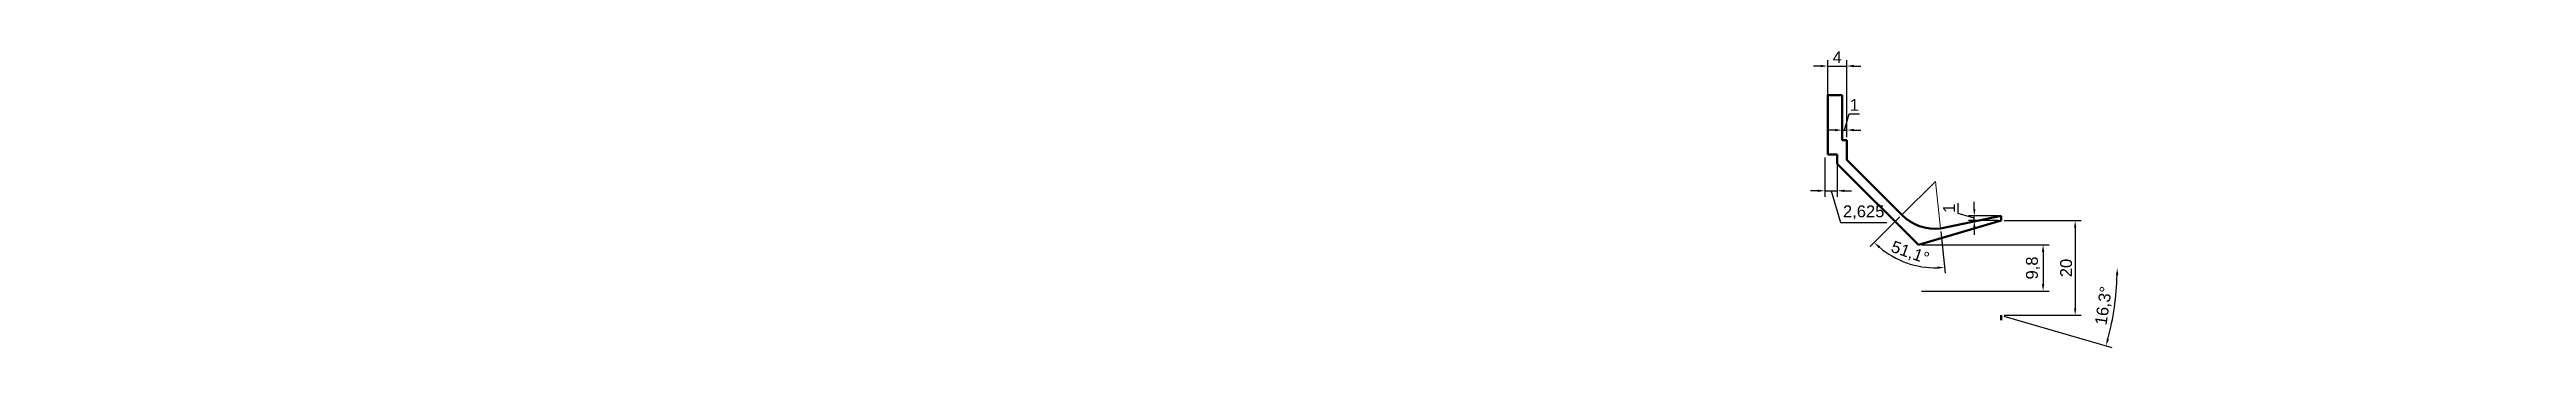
# Model space of a CAD drawing. Header units: millimetres. Extents: x -28 to 494, y -7 to 56.
import ezdxf

# ---------------------------------------------------------------- set-up
doc = ezdxf.new("R2010")
doc.units = ezdxf.units.MM
doc.header["$MEASUREMENT"] = 0
doc.layers.get('0').update_dxf_attribs({"color": 3, "lineweight": 50})
doc.layers.add('cotas', color=7, linetype='Continuous', lineweight=15)
doc.styles.get("Standard").update_dxf_attribs({"font": 'Arial.ttf'})
doc.dimstyles.new('ISO-25', dxfattribs={"dimtxt": 2.5, "dimasz": 1.5, "dimexe": 1.25, "dimexo": 0.625, "dimtad": 1, "dimdec": 3, "dimtxsty": 'Standard', "dimcen": 0, "dimadec": 1, "dimazin": 0, "dimtfac": 1, "dimtdec": 3, "dimtmove": 0, "dimatfit": 3, "dimfxl": 1, "dimarcsym": 0})

# ---------------------------------------------------------------- blocks, each defined once
blk = doc.blocks.new('*D2')
at = {"layer": 'cotas', "color": 0, "lineweight": -2, "transparency": 16777216}
for p, q in [((366.19, 14.32), (393.11, 14.32)), ((391.86, 12.82), (391.86, 6.02)), ((366.19, 4.52), (393.11, 4.52))]:
    blk.add_line(p, q, dxfattribs=at)
at = {"layer": 'cotas', "color": 0, "transparency": 16777216}
for points in [[(391.61, 12.82), (392.11, 12.82), (391.86, 14.32)], [(391.61, 6.02), (392.11, 6.02), (391.86, 4.52)]]:
    blk.add_solid(points, dxfattribs=at)
at = {"layer": 'Defpoints', "color": 0, "transparency": 16777216}
for p in [(365.56, 14.32), (365.56, 4.52), (391.86, 4.52)]:
    blk.add_point(p, dxfattribs=at)
at = {"layer": 'cotas', "color": 0, "transparency": 16777216, "insert": (389.74, 9.42), "char_height": 2.5, "attachment_point": 5, "rotation": 90}
blk.add_mtext('9,8', dxfattribs=at)
blk = doc.blocks.new('*D3')
at = {"layer": 'cotas', "color": 0, "lineweight": -2, "transparency": 16777216}
for p, q in [((383.63, 19.42), (399.87, 19.42)), ((398.62, 17.92), (398.62, 0.92)), ((383.63, -0.58), (399.87, -0.58))]:
    blk.add_line(p, q, dxfattribs=at)
at = {"layer": 'cotas', "color": 0, "transparency": 16777216}
for points in [[(398.37, 17.92), (398.87, 17.92), (398.62, 19.42)], [(398.37, 0.92), (398.87, 0.92), (398.62, -0.58)]]:
    blk.add_solid(points, dxfattribs=at)
at = {"layer": 'Defpoints', "color": 0, "transparency": 16777216}
for p in [(383, 19.42), (383, -0.58), (398.62, -0.58)]:
    blk.add_point(p, dxfattribs=at)
at = {"layer": 'cotas', "color": 0, "transparency": 16777216, "insert": (396.72, 9.42), "char_height": 2.5, "attachment_point": 5, "rotation": 90}
blk.add_mtext('20', dxfattribs=at)
blk = doc.blocks.new('*D4')
at = {"layer": 'cotas', "color": 0, "lineweight": -2, "transparency": 16777216}
for p, q in [((373.92, 20.96), (373.92, 23.13)), ((377.36, 19.92), (373.92, 20.96)), ((377.36, 21.92), (377.36, 23.42)), ((382.38, 20.42), (376.11, 20.42)), ((382.38, 19.42), (376.11, 19.42)), ((377.36, 19.42), (377.36, 20.42)), ((377.36, 19.42), (377.36, 20.42)), ((377.36, 17.92), (377.36, 16.42))]:
    blk.add_line(p, q, dxfattribs=at)
at = {"layer": 'cotas', "color": 0, "transparency": 16777216}
for points in [[(377.11, 21.92), (377.61, 21.92), (377.36, 20.42)], [(377.11, 17.92), (377.61, 17.92), (377.36, 19.42)]]:
    blk.add_solid(points, dxfattribs=at)
at = {"layer": 'Defpoints', "color": 0, "transparency": 16777216}
for p in [(377.36, 20.42), (383, 20.42), (383, 19.42)]:
    blk.add_point(p, dxfattribs=at)
at = {"layer": 'cotas', "color": 0, "transparency": 16777216, "insert": (372.04, 22.04), "char_height": 2.5, "attachment_point": 5, "rotation": 90}
blk.add_mtext('1', dxfattribs=at)
blk = doc.blocks.new('*D6')
at = {"layer": 'cotas', "color": 0, "lineweight": -2, "transparency": 16777216}
blk.add_line((383.6, -0.75), (406.33, -7.4), dxfattribs=at)
blk.add_arc((348.81, 9.42), 58.68, 345.1647, 358.5353, dxfattribs=at)
at = {"layer": 'cotas', "color": 0, "transparency": 16777216}
for points in [[(407.22, 7.93), (407.72, 7.92), (407.49, 9.42)], [(405.77, -5.67), (405.29, -5.53), (405.13, -7.05)]]:
    blk.add_solid(points, dxfattribs=at)
at = {"layer": 'Defpoints', "color": 0, "transparency": 16777216}
for p in [(-28.49, 9.42), (493.78, 9.42), (365.56, 4.52), (383, -0.58), (406.43, -1.64)]:
    blk.add_point(p, dxfattribs=at)
at = {"layer": 'cotas', "color": 0, "transparency": 16777216, "insert": (404.79, 1.41), "char_height": 2.5, "attachment_point": 5, "rotation": 81.85}
blk.add_mtext('16,3°', dxfattribs=at)
blk = doc.blocks.new('*D9')
at = {"layer": 'cotas', "color": 0, "lineweight": -2, "transparency": 16777216}
for p, q in [((361.63, 20.2), (355.37, 13.93)), ((370.28, 17.15), (371.22, 8.33))]:
    blk.add_line(p, q, dxfattribs=at)
blk.add_arc((369.15, 27.71), 18.24, 229.7129, 271.4004, dxfattribs=at)
at = {"layer": 'cotas', "color": 0, "transparency": 16777216}
for points in [[(357.18, 13.61), (357.52, 13.98), (356.25, 14.81)], [(369.58, 9.72), (369.61, 9.23), (371.09, 9.57)]]:
    blk.add_solid(points, dxfattribs=at)
at = {"layer": 'Defpoints', "color": 0, "transparency": 16777216}
for p in [(369.15, 27.71), (369.15, 27.71), (362.08, 20.64), (370.21, 17.77), (360.59, 11.6)]:
    blk.add_point(p, dxfattribs=at)
at = {"layer": 'cotas', "color": 0, "transparency": 16777216, "insert": (363.78, 12.52), "char_height": 2.5, "attachment_point": 5, "rotation": 340.5566}
blk.add_mtext('51,1°', dxfattribs=at)
blk = doc.blocks.new('*D16')
at = {"layer": 'cotas', "color": 0, "lineweight": -2, "transparency": 16777216}
for p, q in [((345.84, 32.8), (345.84, 24.48)), ((348.46, 32.8), (348.46, 24.48)), ((344.34, 25.73), (342.84, 25.73)), ((345.84, 25.73), (348.46, 25.73)), ((345.84, 25.73), (348.46, 25.73)), ((347.15, 25.73), (349.16, 19.04)), ((349.96, 25.73), (351.46, 25.73)), ((349.16, 19.04), (358.91, 19.04))]:
    blk.add_line(p, q, dxfattribs=at)
at = {"layer": 'cotas', "color": 0, "transparency": 16777216}
for points in [[(344.34, 25.98), (344.34, 25.48), (345.84, 25.73)], [(349.96, 25.98), (349.96, 25.48), (348.46, 25.73)]]:
    blk.add_solid(points, dxfattribs=at)
at = {"layer": 'Defpoints', "color": 0, "transparency": 16777216}
for p in [(345.84, 33.42), (348.46, 33.42), (348.46, 25.73)]:
    blk.add_point(p, dxfattribs=at)
at = {"layer": 'cotas', "color": 0, "transparency": 16777216, "insert": (354.03, 21.16), "char_height": 2.5, "attachment_point": 5}
blk.add_mtext('2,625', dxfattribs=at)
blk = doc.blocks.new('*D17')
at = {"layer": 'cotas', "color": 0, "lineweight": -2, "transparency": 16777216}
for p, q in [((346.46, 34.05), (346.46, 53.34)), ((350.46, 37.05), (350.46, 53.34)), ((344.96, 52.09), (343.46, 52.09)), ((346.46, 52.09), (350.46, 52.09)), ((351.96, 52.09), (353.46, 52.09))]:
    blk.add_line(p, q, dxfattribs=at)
at = {"layer": 'cotas', "color": 0, "transparency": 16777216}
for points in [[(344.96, 52.34), (344.96, 51.84), (346.46, 52.09)], [(351.96, 52.34), (351.96, 51.84), (350.46, 52.09)]]:
    blk.add_solid(points, dxfattribs=at)
at = {"layer": 'Defpoints', "color": 0, "transparency": 16777216}
for p in [(350.46, 52.09), (346.46, 33.42), (350.46, 36.42)]:
    blk.add_point(p, dxfattribs=at)
at = {"layer": 'cotas', "color": 0, "transparency": 16777216, "insert": (348.46, 53.96), "char_height": 2.5, "attachment_point": 5}
blk.add_mtext('4', dxfattribs=at)
blk = doc.blocks.new('*D18')
at = {"layer": 'cotas', "color": 0, "lineweight": -2, "transparency": 16777216}
for p, q in [((349.96, 38.56), (351, 42)), ((351, 42), (353.17, 42)), ((347.96, 38.56), (346.46, 38.56)), ((349.46, 37.05), (349.46, 39.81)), ((349.46, 38.56), (350.46, 38.56)), ((349.46, 38.56), (350.46, 38.56)), ((350.46, 37.05), (350.46, 39.81)), ((351.96, 38.56), (353.46, 38.56))]:
    blk.add_line(p, q, dxfattribs=at)
at = {"layer": 'cotas', "color": 0, "transparency": 16777216}
for points in [[(347.96, 38.81), (347.96, 38.31), (349.46, 38.56)], [(351.96, 38.81), (351.96, 38.31), (350.46, 38.56)]]:
    blk.add_solid(points, dxfattribs=at)
at = {"layer": 'Defpoints', "color": 0, "transparency": 16777216}
for p in [(350.46, 38.56), (349.46, 36.42), (350.46, 36.42)]:
    blk.add_point(p, dxfattribs=at)
at = {"layer": 'cotas', "color": 0, "transparency": 16777216, "insert": (352.08, 43.88), "char_height": 2.5, "attachment_point": 5}
blk.add_mtext('1', dxfattribs=at)

msp = doc.modelspace()

# ---------------------------------------------------------------- linework, layer by layer
for p, q in [((346.4634, 45.9241), (349.4634, 45.9241)), ((346.4634, 33.4241), (346.4634, 45.9241)), ((349.4634, 36.4241), (349.4634, 45.9241)), ((346.4634, 33.4241), (348.4634, 33.4241)), ((348.4634, 31.4241), (348.4634, 33.4241)), ((365.5634, 14.3241), (348.4634, 31.4241)), ((349.4634, 36.4241), (350.4634, 36.4241)), ((350.4634, 32.2526), (350.4634, 36.4241)), ((362.0765, 20.6395), (350.4634, 32.2526)), ((365.5634, 14.3241), (383.004, 19.4241)), ((370.2125, 17.7674), (383.004, 20.4241)), ((383.004, 19.4241), (383.004, 20.4241)), ((383.004, -0.5759), (383.004, -1.5759))]:
    msp.add_line(p, q)
msp.add_arc((369.1476, 27.7105), 10, 225, 276.113237)
at = {"layer": 'cotas'}
for p, q in [((362.0765, 20.6395), (369.1476, 27.7105)), ((369.1476, 27.7105), (369.1476, 27.7105)), ((369.1476, 27.7105), (369.1476, 27.7105)), ((369.1476, 27.7105), (370.2125, 17.7674))]:
    msp.add_line(p, q, dxfattribs=at)

# ---------------------------------------------------------------- dimensions: what is measured, and where the dimension line sits
for base, p1, p2, picture, middle in [((350.4634, 52.0877), (346.4634, 33.4241), (350.4634, 36.4241), '*D17', (348.4634, 53.9627)), ((350.4634, 38.5573), (349.4634, 36.4241), (350.4634, 36.4241), '*D18', (351.6212, 43.88)), ((348.4634, 25.7316), (345.8384, 33.4241), (348.4634, 33.4241), '*D16', (349.7843, 21.1643))]:
    dim = msp.add_linear_dim(base=base, p1=p1, p2=p2, dimstyle='ISO-25', override={"dimtmove": 1}, dxfattribs=at)
    dim.commit()
    dim.dimension.update_dxf_attribs({"geometry": picture, "text_midpoint": middle})
for base, line1, line2, picture, middle in [((360.5945, 11.5989), ((369.1476, 27.7105), (370.2125, 17.7674)), ((362.0765, 20.6395), (369.1476, 27.7105)), '*D9', (363.7837, 12.5157)), ((406.4334, -1.6382), ((-28.4909, 9.4241), (493.7823, 9.4241)), ((365.5634, 4.5241), (383.004, -0.5759)), '*D6', (404.787, 1.4071))]:
    dim = msp.add_angular_dim_2l(base=base, line1=line1, line2=line2, dimstyle='ISO-25', override={"dimtmove": 1}, dxfattribs=at)
    dim.commit()
    dim.dimension.update_dxf_attribs({"geometry": picture, "text_midpoint": middle})
for base, p1, p2, picture, middle in [((377.3617, 20.4241), (383.004, 19.4241), (383.004, 20.4241), '*D4', (372.039, 21.5819)), ((398.6181, -0.5759), (383.004, 19.4241), (383.004, -0.5759), '*D3', (396.7167, 9.4241)), ((391.8648, 4.5241), (365.5634, 14.3241), (365.5634, 4.5241), '*D2', (389.7374, 9.4241))]:
    dim = msp.add_linear_dim(base=base, p1=p1, p2=p2, angle=90, dimstyle='ISO-25', override={"dimtmove": 1}, dxfattribs=at)
    dim.commit()
    dim.dimension.update_dxf_attribs({"geometry": picture, "text_midpoint": middle})

doc.saveas('drawing.dxf')
